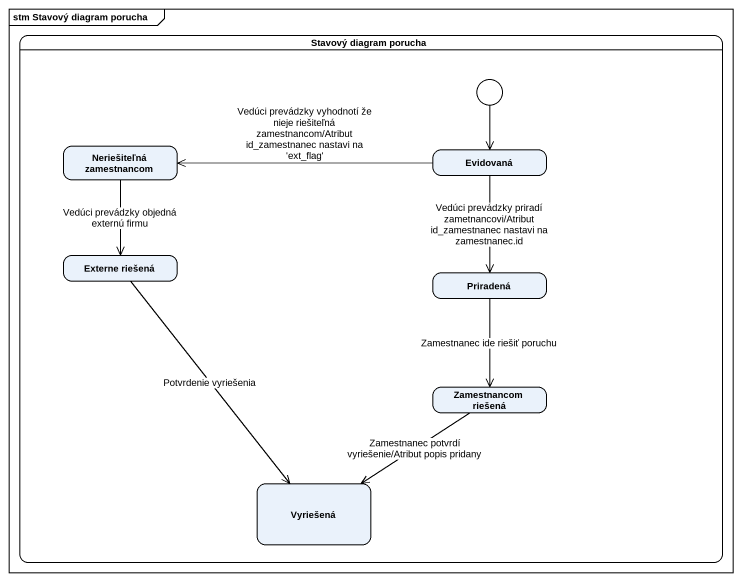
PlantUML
@startuml
mainframe stm Stavový diagram porucha
hide empty description
state "Stavový diagram porucha" as Stavový_diagram_porucha {
  state entry1 <<entryPoint>>
  state "Neriešiteľná zamestnancom" as Neriešiteľná_zamestnancom
  state Evidovaná
  state "Externe riešená" as Externe_riešená
  state Priradená
  state "Zamestnancom riešená" as Zamestnancom_riešená
  state Vyriešená
}
entry1 --> Evidovaná
Neriešiteľná_zamestnancom --> Externe_riešená : Vedúci prevádzky objedná externú firmu
Evidovaná -left-> Neriešiteľná_zamestnancom : Vedúci prevádzky vyhodnotí že nieje riešiteľná zamestnancom/Atribut id_zamestnanec nastavi na 'ext_flag'
Evidovaná --> Priradená : Vedúci prevádzky priradí zametnancovi/Atribut id_zamestnanec nastavi na zamestnanec.id
Externe_riešená --> Vyriešená : Potvrdenie vyriešenia
Priradená --> Zamestnancom_riešená : Zamestnanec ide riešiť poruchu
Zamestnancom_riešená --> Vyriešená : Zamestnanec potvrdí vyriešenie/Atribut popis pridany
@enduml
